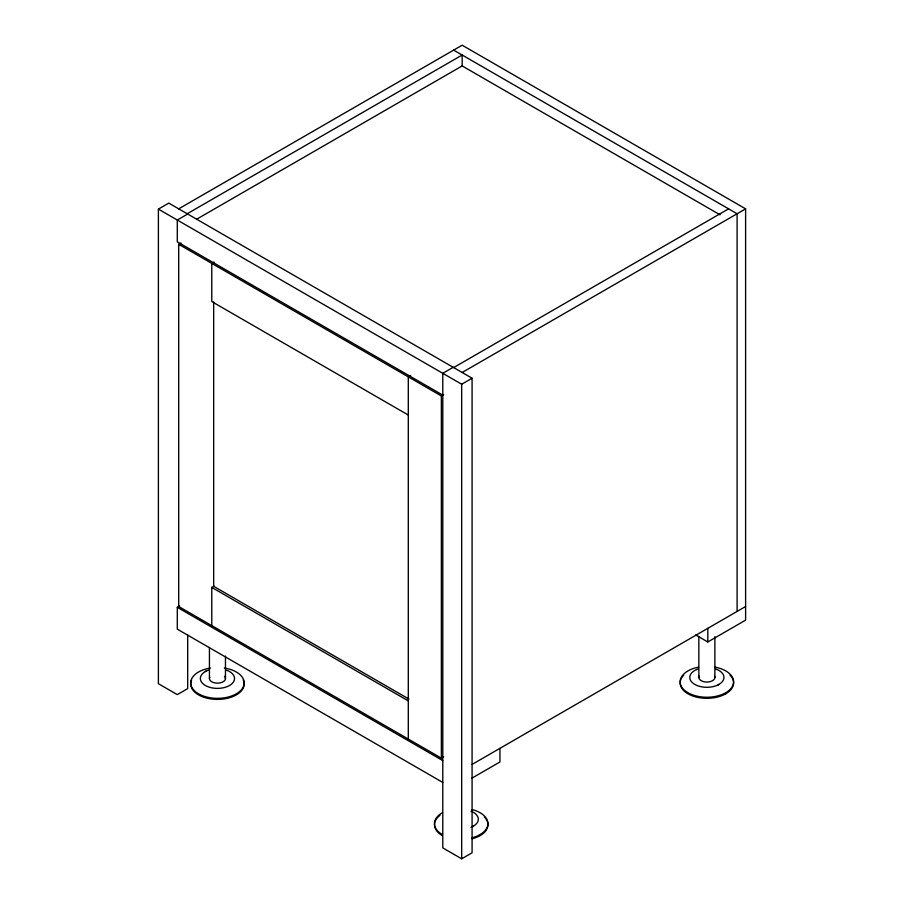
<?xml version="1.0" encoding="UTF-8"?>
<svg xmlns="http://www.w3.org/2000/svg" width="904" height="904" viewBox="0 0 904 904"><rect width="100%" height="100%" fill="white"/><g stroke="black" fill="none" stroke-linecap="round" stroke-linejoin="round"><path stroke-width="1.36" d="M205.355 671.536L206.123 670.96M472.543 826.81L473.3 826.233M718.194 684.983L718.951 684.407M187.682 634.936L187.682 688.611L177.297 694.611L158.392 683.695L158.392 209.118L168.788 203.117L472.08 378.222L472.08 852.8L461.684 858.8L442.791 847.895L442.791 373.307L453.186 367.306M178.709 208.847L462.159 45.2L745.608 208.847L745.608 620.144L707.809 641.964L695.696 634.97M187.218 213.751L462.159 55.02L462.159 66.297M187.682 214.033L177.297 220.034L177.297 241.843L442.791 395.127M196.993 219.017L462.159 65.924L720.036 214.813M443.683 756.817L441.367 758.151L178.709 606.516L178.709 244.306L181.026 242.973M214.09 262.058L211.785 263.392L211.785 301.574L408.303 415.038M410.608 375.522L408.303 376.855L408.303 739.065M453.65 367.578L728.601 208.847M462.159 372.493L745.608 208.847M178.709 244.306L441.367 395.952L443.683 394.619M158.392 209.118L461.684 384.223L472.08 378.222M442.791 782.435L177.297 629.15L177.297 607.33L179.602 605.996M211.785 625.602L211.785 587.419L214.09 586.086M471.911 764.524L745.608 606.516M471.911 778.163L499.946 761.97L499.946 748.342M453.65 50.104L737.099 213.751L737.099 611.42M408.97 699.086L213.672 586.323L213.672 301.902M211.785 587.419L408.303 700.882M177.297 607.33L442.791 760.614M725.765 692.735L725.765 693.786M714.883 636.642L714.883 677.537M707.809 628.325L707.809 641.964M698.848 636.416L698.848 677.311M480.103 834.561L480.103 835.612M461.684 384.223L461.684 858.8M441.367 395.952L441.367 758.151M225.469 656.067L225.469 678.633M209.434 647.377L209.434 678.407M224.486 676.294A8.012 4.633 0 0 1 222.983 681.865A8.012 4.633 0 0 1 213.276 682.463L211.649 681.706A8.012 4.633 0 0 1 209.762 677.209M224.361 668.011A26.724 15.424 0 0 1 239.334 691.763A26.724 15.424 0 0 1 195.558 691.763A26.724 15.424 0 0 1 210.53 668.011M226 669.966A17.097 9.876 0 0 1 230.543 684.859A17.097 9.876 0 0 1 204.349 684.859A17.097 9.876 0 0 1 208.903 669.966M243.266 679.977A26.724 15.424 0 0 1 217.446 699.402A26.724 15.424 0 0 1 191.637 679.977M472.08 809.555A26.724 15.424 0 0 1 487.934 823.657A26.724 15.424 0 0 1 472.08 837.748M442.316 834.561A26.724 15.424 0 0 1 442.316 812.741M487.03 820.719A26.724 15.424 0 0 1 472.08 838.799M442.316 835.612A26.724 15.424 0 0 1 440.011 815.318M484.352 816.99A26.724 15.424 0 0 1 486.521 819.747M471.018 811.159A17.097 9.876 0 0 1 471.018 827.341M714.657 676.339A8.012 4.633 0 0 1 711.595 681.164A8.012 4.633 0 0 1 702.69 681.379L701.063 680.622A8.012 4.633 0 0 1 699.176 676.124M715.12 667.152A26.724 15.424 0 0 1 728.488 690.893A26.724 15.424 0 0 1 685.243 690.893A26.724 15.424 0 0 1 698.611 667.152M730.014 675.164A26.724 15.424 0 0 1 713.787 697.786A26.724 15.424 0 0 1 680.147 682.882M680.237 681.537A26.724 15.424 0 0 1 683.718 675.164M715.414 668.881A17.097 9.876 0 0 1 719.968 683.774A17.097 9.876 0 0 1 693.764 683.774A17.097 9.876 0 0 1 698.317 668.881"/></g></svg>
